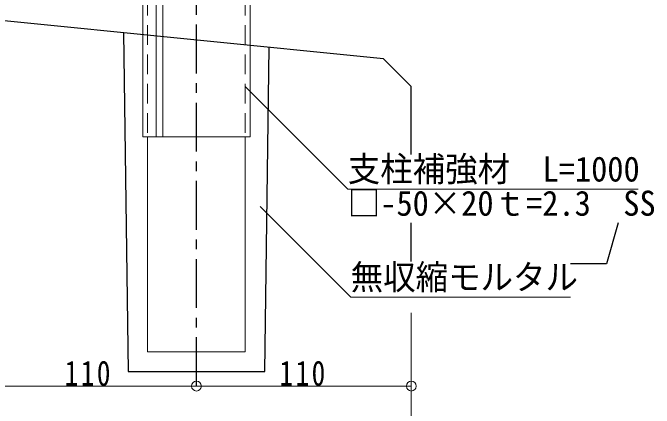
# Model space of a CAD drawing. Units: millimetres at full size, sheet at 1:5. Extents: x -1050 to 1050, y -742 to 742.
# Drawn here: x -674 to -345.6, y -423.1 to -220.8 of the extents above; entities that cross this region are included whole.
import ezdxf
from ezdxf.enums import TextEntityAlignment as Align

# ---------------------------------------------------------------- set-up
doc = ezdxf.new("R2010")
doc.units = ezdxf.units.MM
doc.header["$LTSCALE"] = 5
doc.linetypes.add('CHAIN1', pattern=[8, 5, -1, 1, -1])
doc.linetypes.add('DASHED2', pattern=[3, 2, -1])
doc.layers.add('0-0_通り芯', color=7, linetype='CHAIN1')
doc.layers.add('0-1_躯体', color=134, linetype='Continuous')
for name, color, linetype, lineweight in [('0-3_寸法', 54, 'Continuous', 20), ('0-9_文字', 3, 'Continuous', 20), ('0-A_支柱', 6, 'Continuous', 20), ('0-B_足元', 4, 'Continuous', 20)]:
    doc.layers.add(name, color=color, linetype=linetype, lineweight=lineweight)
doc.styles.add('ＭＳ ゴシック', font='')
doc.styles.get('ＭＳ ゴシック').set_extended_font_data('MS Gothic')

# ---------------------------------------------------------------- blocks, each defined once
blk = doc.blocks.new('dimension_origin')
at = {"color": 0, "linetype": 'Continuous', "lineweight": -2}
blk.add_circle((0, 0), 1.25, dxfattribs=at)

msp = doc.modelspace()

# ---------------------------------------------------------------- linework, layer by layer
at = {"layer": '0-0_通り芯'}
msp.add_line((-580, -411.793), (-580, 505.456), dxfattribs=at)
at = {"layer": '0-1_躯体'}
for p, q in [((-484.142, -244.293), (-683.636, -224.293)), ((-617.416, -230.932), (-615, -404.293)), ((-545, -404.293), (-542.692, -238.423)), ((-470, -258.435), (-484.142, -244.293)), ((-470, -293.272), (-470, -258.435)), ((-470, -348.04), (-470, -328.324)), ((-364.009, -328.324), (-370, -349.293)), ((-370, -349.293), (-388.501, -349.293)), ((-615, -404.293), (-545, -404.293))]:
    msp.add_line(p, q, dxfattribs=at)
at = {"layer": '0-3_寸法'}
for p, q in [((-470, -449.293), (-470, -374.293)), ((-690, -411.793), (-580, -411.793)), ((-580, -411.793), (-470, -411.793))]:
    msp.add_line(p, q, dxfattribs=at)
at = {"layer": '0-9_文字'}
for points in [[(-555, -258.466), (-502.5, -310.966), (-353.75, -310.966)], [(-547.397, -319.886), (-501.001, -366.282), (-388.501, -366.282)]]:
    msp.add_lwpolyline(points, dxfattribs=at)
at = {"layer": '0-A_支柱'}
for p, q in [((-552.5, 132.854), (-552.5, -284.293)), ((-607.5, 37.206), (-607.5, -284.293)), ((-600.7, -179.293), (-600.7, -284.293)), ((-597.2, -179.293), (-597.2, -284.293)), ((-607.5, -284.293), (-552.5, -284.293))]:
    msp.add_line(p, q, dxfattribs=at)
at = {"layer": '0-B_足元', "linetype": 'DASHED2'}
for p, q in [((-605, 132.854), (-605, -284.293)), ((-555, 132.854), (-555, -284.293))]:
    msp.add_line(p, q, dxfattribs=at)
at = {"layer": '0-B_足元'}
for p, q in [((-605, -284.293), (-605, -394.293)), ((-555, -284.293), (-555, -394.293)), ((-555, -394.293), (-605, -394.293))]:
    msp.add_line(p, q, dxfattribs=at)

# ---------------------------------------------------------------- block references
at = {"layer": '0-3_寸法', "xscale": 2, "yscale": 2}
for p in [(-580, -411.793), (-470, -411.793)]:
    msp.add_blockref('dimension_origin', p, dxfattribs=at)
at = {"layer": '0-3_寸法', "xscale": 2, "yscale": 2, "rotation": 180}
msp.add_blockref('dimension_origin', (-580, -411.793), dxfattribs=at)

# ---------------------------------------------------------------- texts
at = {"layer": '0-3_寸法', "char_height": 12.83, "attachment_point": 7, "style": 'ＭＳ ゴシック'}
for insert in [(-647.5, -411.793), (-537.5, -411.793)]:
    msp.add_mtext('\\T1.18;\\W0.8;110', dxfattribs=dict(at, insert=insert))
at = {"layer": '0-9_文字', "style": 'ＭＳ ゴシック', "width": 0.95}
for s, p in [('支柱補強材\u3000L=1000', (-502.5, -310.966)), ('□-50×20ｔ=2.3\u3000SS', (-502.5, -328.466)), ('無収縮モルタル', (-501.001, -366.282))]:
    msp.add_text(s, height=12.83, dxfattribs=at).set_placement(p, align=Align.BOTTOM_LEFT)

doc.saveas('drawing.dxf')
